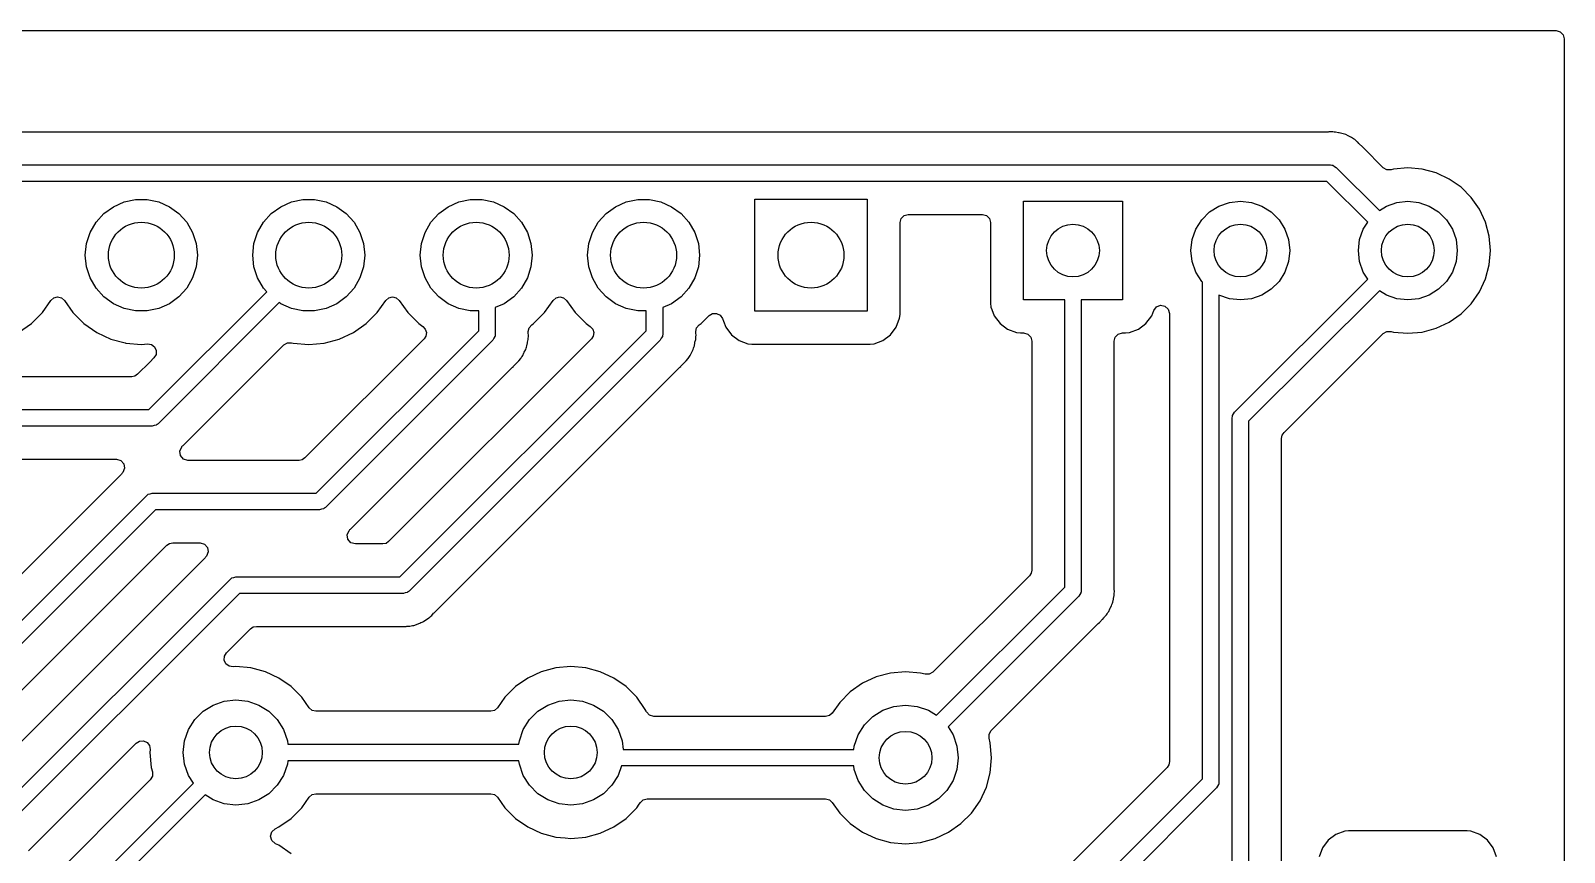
# Model space of a CAD drawing. Extents: x 26.2 to 76.2, y -84.5 to -34.5.
# Drawn here: x 52.93 to 76.2, y -46.93 to -34.46 of the extents above; entities that cross this region are included whole.
import ezdxf

# ---------------------------------------------------------------- set-up
doc = ezdxf.new("R2010")
doc.units = 0
doc.layers.add('BLACK', color=7, linetype='CONTINUOUS')

msp = doc.modelspace()

# ---------------------------------------------------------------- linework, layer by layer
at = {"layer": 'BLACK', "linetype": 'CONTINUOUS'}
for p, q in [((42.402, -34.4555), (76.0755, -34.4555)), ((76.0755, -34.4555), (76.1375, -34.4721)), ((76.1375, -34.4721), (76.1829, -34.5175)), ((76.1829, -34.5175), (76.1995, -34.5795)), ((76.1995, -34.5795), (76.1995, -84.3305)), ((72.6147, -35.9945), (48.4127, -35.9945)), ((72.6263, -35.9939), (72.6147, -35.9945)), ((72.6435, -35.9923), (72.6263, -35.9939)), ((72.6698, -35.9898), (72.6435, -35.9923)), ((72.6822, -35.9918), (72.6698, -35.9898)), ((72.6698, -35.9898), (72.6698, -35.9898)), ((72.6896, -35.993), (72.6822, -35.9918)), ((72.709, -35.9945), (72.6896, -35.993)), ((72.729, -35.9945), (72.709, -35.9945)), ((72.7713, -36.0054), (72.729, -35.9945)), ((72.7828, -36.0077), (72.7713, -36.0054)), ((72.8259, -36.0146), (72.7828, -36.0077)), ((72.8443, -36.0225), (72.8259, -36.0146)), ((72.8627, -36.0288), (72.8443, -36.0225)), ((72.8821, -36.0338), (72.8627, -36.0288)), ((72.9204, -36.0548), (72.8821, -36.0338)), ((72.9309, -36.06), (72.9204, -36.0548)), ((72.9709, -36.0773), (72.9309, -36.06)), ((72.9868, -36.0896), (72.9709, -36.0773)), ((73.003, -36.1003), (72.9868, -36.0896)), ((73.0206, -36.1099), (73.003, -36.1003)), ((73.0524, -36.1398), (73.0206, -36.1099)), ((73.0613, -36.1474), (73.0524, -36.1398)), ((73.0645, -36.1499), (73.0613, -36.1474)), ((73.084, -36.1694), (73.0645, -36.1499)), ((73.0868, -36.1721), (73.084, -36.1694)), ((73.1379, -36.2201), (73.0868, -36.1721)), ((73.1508, -36.2362), (73.1379, -36.2201)), ((73.451, -36.5364), (73.1508, -36.2362)), ((48.33, -36.495), (72.65, -36.495)), ((72.65, -36.495), (72.6721, -36.4982)), ((72.6721, -36.4982), (72.6766, -36.4979)), ((72.6766, -36.4979), (72.679, -36.4992)), ((72.679, -36.4992), (72.6852, -36.5001)), ((72.6852, -36.5001), (72.7112, -36.5168)), ((72.7112, -36.5168), (72.7384, -36.5316)), ((72.7384, -36.5316), (73.393, -37.1862)), ((72.5982, -36.745), (48.3818, -36.745)), ((73.2162, -37.363), (72.5982, -36.745)), ((73.5066, -36.5685), (73.451, -36.5364)), ((73.5708, -36.5685), (73.5066, -36.5685)), ((73.607, -36.5588), (73.5708, -36.5685)), ((73.825, -36.5397), (73.607, -36.5588)), ((74.043, -36.5588), (73.825, -36.5397)), ((74.2543, -36.6154), (74.043, -36.5588)), ((74.2662, -36.621), (74.2543, -36.6154)), ((74.4526, -36.7079), (74.2662, -36.621)), ((74.6319, -36.8334), (74.4526, -36.7079)), ((74.7866, -36.9881), (74.6319, -36.8334)), ((74.9121, -37.1674), (74.7866, -36.9881)), ((54.0412, -37.2333), (54.185, -37.1289)), ((54.185, -37.1289), (54.3473, -37.0566)), ((54.3473, -37.0566), (54.5212, -37.0197)), ((54.5212, -37.0197), (54.6988, -37.0197)), ((54.6988, -37.0197), (54.8727, -37.0566)), ((54.8727, -37.0566), (55.035, -37.1289)), ((55.035, -37.1289), (55.1788, -37.2333)), ((56.5812, -37.2333), (56.725, -37.1289)), ((56.725, -37.1289), (56.8873, -37.0566)), ((56.8873, -37.0566), (57.0612, -37.0197)), ((57.0612, -37.0197), (57.2388, -37.0197)), ((57.2388, -37.0197), (57.4127, -37.0566)), ((57.4127, -37.0566), (57.575, -37.1289)), ((57.575, -37.1289), (57.7188, -37.2333)), ((59.1212, -37.2333), (59.265, -37.1289)), ((59.265, -37.1289), (59.4273, -37.0566)), ((59.4273, -37.0566), (59.6012, -37.0197)), ((59.6012, -37.0197), (59.7788, -37.0197)), ((59.7788, -37.0197), (59.9527, -37.0566)), ((59.9527, -37.0566), (60.115, -37.1289)), ((60.115, -37.1289), (60.2588, -37.2333)), ((61.6612, -37.2333), (61.805, -37.1289)), ((61.805, -37.1289), (61.9673, -37.0566)), ((61.9673, -37.0566), (62.1412, -37.0197)), ((62.1412, -37.0197), (62.3188, -37.0197)), ((62.3188, -37.0197), (62.4927, -37.0566)), ((62.4927, -37.0566), (62.655, -37.1289)), ((62.655, -37.1289), (62.7988, -37.2333)), ((63.92, -38.715), (63.92, -37.015)), ((63.92, -37.015), (65.62, -37.015)), ((65.62, -37.015), (65.62, -38.715)), ((67.995, -38.545), (67.995, -37.045)), ((67.995, -37.045), (69.495, -37.045)), ((69.495, -37.045), (69.495, -38.545)), ((70.6986, -37.3274), (70.8174, -37.2086)), ((70.8174, -37.2086), (70.9596, -37.1193)), ((70.9596, -37.1193), (71.1181, -37.0638)), ((71.1181, -37.0638), (71.285, -37.045)), ((71.285, -37.045), (71.4519, -37.0638)), ((71.4519, -37.0638), (71.6104, -37.1193)), ((71.6104, -37.1193), (71.7526, -37.2086)), ((71.7526, -37.2086), (71.8714, -37.3274)), ((73.393, -37.1862), (73.4996, -37.1193)), ((73.4996, -37.1193), (73.6581, -37.0638)), ((73.6581, -37.0638), (73.825, -37.045)), ((73.825, -37.045), (73.9919, -37.0638)), ((73.9919, -37.0638), (74.1504, -37.1193)), ((74.1504, -37.1193), (74.2926, -37.2086)), ((74.2926, -37.2086), (74.4114, -37.3274)), ((75.0046, -37.3657), (74.9121, -37.1674)), ((53.8335, -37.5193), (53.9223, -37.3654)), ((53.9223, -37.3654), (54.0412, -37.2333)), ((55.1788, -37.2333), (55.2977, -37.3654)), ((55.2977, -37.3654), (55.3865, -37.5193)), ((56.3735, -37.5193), (56.4623, -37.3654)), ((56.4623, -37.3654), (56.5812, -37.2333)), ((57.7188, -37.2333), (57.8377, -37.3654)), ((57.8377, -37.3654), (57.9265, -37.5193)), ((58.9135, -37.5193), (59.0023, -37.3654)), ((59.0023, -37.3654), (59.1212, -37.2333)), ((60.2588, -37.2333), (60.3777, -37.3654)), ((60.3777, -37.3654), (60.4665, -37.5193)), ((61.4535, -37.5193), (61.5423, -37.3654)), ((61.5423, -37.3654), (61.6612, -37.2333)), ((62.7988, -37.2333), (62.9177, -37.3654)), ((62.9177, -37.3654), (63.0065, -37.5193)), ((66.1205, -37.3695), (66.1371, -37.3075)), ((66.1205, -38.7629), (66.1205, -37.3695)), ((66.1371, -37.3075), (66.1825, -37.2621)), ((66.1825, -37.2621), (66.2445, -37.2455)), ((66.2445, -37.2455), (67.3705, -37.2455)), ((67.3705, -37.2455), (67.4325, -37.2621)), ((67.4325, -37.2621), (67.4779, -37.3075)), ((67.4779, -37.3075), (67.4945, -37.3695)), ((67.4945, -37.3695), (67.4945, -38.5929)), ((70.6093, -37.4696), (70.6986, -37.3274)), ((71.8714, -37.3274), (71.9607, -37.4696)), ((73.1493, -37.4696), (73.2162, -37.363)), ((74.4114, -37.3274), (74.5007, -37.4696)), ((75.0612, -37.577), (75.0046, -37.3657)), ((53.76, -37.865), (53.7786, -37.6883)), ((53.7786, -37.6883), (53.8335, -37.5193)), ((55.3865, -37.5193), (55.4414, -37.6883)), ((55.4414, -37.6883), (55.46, -37.865)), ((56.3, -37.865), (56.3186, -37.6883)), ((56.3186, -37.6883), (56.3735, -37.5193)), ((57.9265, -37.5193), (57.9814, -37.6883)), ((57.9814, -37.6883), (58, -37.865)), ((58.84, -37.865), (58.8586, -37.6883)), ((58.8586, -37.6883), (58.9135, -37.5193)), ((60.4665, -37.5193), (60.5214, -37.6883)), ((60.5214, -37.6883), (60.54, -37.865)), ((61.38, -37.865), (61.3986, -37.6883)), ((61.3986, -37.6883), (61.4535, -37.5193)), ((63.0065, -37.5193), (63.0614, -37.6883)), ((63.0614, -37.6883), (63.08, -37.865)), ((70.535, -37.795), (70.5538, -37.6281)), ((70.5538, -37.6281), (70.6093, -37.4696)), ((71.9607, -37.4696), (72.0162, -37.6281)), ((72.0162, -37.6281), (72.035, -37.795)), ((73.075, -37.795), (73.0938, -37.6281)), ((73.0938, -37.6281), (73.1493, -37.4696)), ((74.5007, -37.4696), (74.5562, -37.6281)), ((74.5562, -37.6281), (74.575, -37.795)), ((75.0803, -37.795), (75.0612, -37.577)), ((53.7786, -38.0417), (53.76, -37.865)), ((55.46, -37.865), (55.4414, -38.0417)), ((56.3186, -38.0417), (56.3, -37.865)), ((58, -37.865), (57.9814, -38.0417)), ((58.8586, -38.0417), (58.84, -37.865)), ((60.54, -37.865), (60.5214, -38.0417)), ((61.3986, -38.0417), (61.38, -37.865)), ((63.08, -37.865), (63.0614, -38.0417)), ((70.5538, -37.9619), (70.535, -37.795)), ((72.035, -37.795), (72.0162, -37.9619)), ((73.0938, -37.9619), (73.075, -37.795)), ((74.575, -37.795), (74.5562, -37.9619)), ((75.0612, -38.013), (75.0803, -37.795)), ((53.8335, -38.2107), (53.7786, -38.0417)), ((55.4414, -38.0417), (55.3865, -38.2107)), ((56.3735, -38.2107), (56.3186, -38.0417)), ((57.9814, -38.0417), (57.9265, -38.2107)), ((58.9135, -38.2107), (58.8586, -38.0417)), ((60.5214, -38.0417), (60.4665, -38.2107)), ((61.4535, -38.2107), (61.3986, -38.0417)), ((63.0614, -38.0417), (63.0065, -38.2107)), ((70.6093, -38.1204), (70.5538, -37.9619)), ((70.6986, -38.2626), (70.6093, -38.1204)), ((71.9607, -38.1204), (71.8714, -38.2626)), ((72.0162, -37.9619), (71.9607, -38.1204)), ((73.1493, -38.1204), (73.0938, -37.9619)), ((73.2162, -38.227), (73.1493, -38.1204)), ((74.5007, -38.1204), (74.4114, -38.2626)), ((74.5562, -37.9619), (74.5007, -38.1204)), ((75.0046, -38.2243), (75.0612, -38.013)), ((53.9223, -38.3646), (53.8335, -38.2107)), ((54.0412, -38.4967), (53.9223, -38.3646)), ((55.2977, -38.3646), (55.1788, -38.4967)), ((55.3865, -38.2107), (55.2977, -38.3646)), ((56.4623, -38.3646), (56.3735, -38.2107)), ((56.5127, -38.4205), (56.4623, -38.3646)), ((57.8377, -38.3646), (57.7188, -38.4967)), ((57.9265, -38.2107), (57.8377, -38.3646)), ((59.0023, -38.3646), (58.9135, -38.2107)), ((59.1212, -38.4967), (59.0023, -38.3646)), ((60.3777, -38.3646), (60.2588, -38.4967)), ((60.4665, -38.2107), (60.3777, -38.3646)), ((61.5423, -38.3646), (61.4535, -38.2107)), ((61.6612, -38.4967), (61.5423, -38.3646)), ((62.9177, -38.3646), (62.7988, -38.4967)), ((63.0065, -38.2107), (62.9177, -38.3646)), ((70.71, -38.274), (70.6986, -38.2626)), ((70.71, -45.8132), (70.71, -38.274)), ((71.1966, -40.2466), (73.2162, -38.227)), ((71.7526, -38.3814), (71.6104, -38.4707)), ((71.8714, -38.2626), (71.7526, -38.3814)), ((74.2926, -38.3814), (74.1504, -38.4707)), ((74.4114, -38.2626), (74.2926, -38.3814)), ((74.9121, -38.4226), (75.0046, -38.2243)), ((53.1085, -38.7364), (53.2384, -38.5508)), ((53.2384, -38.5508), (53.2827, -38.512)), ((53.2827, -38.512), (53.34, -38.498)), ((53.34, -38.498), (53.3973, -38.512)), ((53.3973, -38.512), (53.4416, -38.5508)), ((53.4416, -38.5508), (53.5715, -38.7364)), ((54.185, -38.6011), (54.0412, -38.4967)), ((54.3473, -38.6734), (54.185, -38.6011)), ((54.7232, -40.21), (56.5127, -38.4205)), ((56.7022, -38.5846), (54.8634, -40.4234)), ((55.035, -38.6011), (54.8727, -38.6734)), ((55.1788, -38.4967), (55.035, -38.6011)), ((56.725, -38.6011), (56.7022, -38.5846)), ((56.8873, -38.6734), (56.725, -38.6011)), ((57.575, -38.6011), (57.4127, -38.6734)), ((57.7188, -38.4967), (57.575, -38.6011)), ((58.1885, -38.7364), (58.3184, -38.5508)), ((58.3184, -38.5508), (58.3627, -38.512)), ((58.3627, -38.512), (58.42, -38.498)), ((58.42, -38.498), (58.4773, -38.512)), ((58.4773, -38.512), (58.5216, -38.5508)), ((58.5216, -38.5508), (58.6515, -38.7364)), ((59.265, -38.6011), (59.1212, -38.4967)), ((59.4273, -38.6734), (59.265, -38.6011)), ((60.115, -38.6011), (59.98, -38.6612)), ((60.2588, -38.4967), (60.115, -38.6011)), ((60.7285, -38.7364), (60.8584, -38.5508)), ((60.8584, -38.5508), (60.9027, -38.512)), ((60.9027, -38.512), (60.96, -38.498)), ((60.96, -38.498), (61.0173, -38.512)), ((61.0173, -38.512), (61.0616, -38.5508)), ((61.0616, -38.5508), (61.1915, -38.7364)), ((61.805, -38.6011), (61.6612, -38.4967)), ((61.9673, -38.6734), (61.805, -38.6011)), ((62.655, -38.6011), (62.52, -38.6612)), ((62.7988, -38.4967), (62.655, -38.6011)), ((67.4945, -38.5929), (67.5009, -38.6525)), ((68.62, -38.545), (67.995, -38.545)), ((68.62, -42.9032), (68.62, -38.545)), ((69.495, -38.545), (68.87, -38.545)), ((68.87, -38.545), (68.87, -42.955)), ((70.0098, -38.6506), (70.0731, -38.6255)), ((70.0731, -38.6255), (70.1402, -38.6376)), ((71.1181, -38.5262), (70.96, -38.4709)), ((70.96, -38.4709), (70.96, -45.865)), ((71.285, -38.545), (71.1181, -38.5262)), ((71.4519, -38.5262), (71.285, -38.545)), ((73.393, -38.4038), (71.41, -40.3868)), ((71.6104, -38.4707), (71.4519, -38.5262)), ((73.4996, -38.4707), (73.393, -38.4038)), ((73.6581, -38.5262), (73.4996, -38.4707)), ((73.825, -38.545), (73.6581, -38.5262)), ((73.9919, -38.5262), (73.825, -38.545)), ((74.1504, -38.4707), (73.9919, -38.5262)), ((74.6319, -38.7566), (74.7866, -38.6019)), ((74.7866, -38.6019), (74.9121, -38.4226)), ((52.9414, -38.9035), (53.1085, -38.7364)), ((53.5715, -38.7364), (53.7386, -38.9035)), ((54.5212, -38.7103), (54.3473, -38.6734)), ((54.6988, -38.7103), (54.5212, -38.7103)), ((54.8727, -38.6734), (54.6988, -38.7103)), ((57.0612, -38.7103), (56.8873, -38.6734)), ((57.2388, -38.7103), (57.0612, -38.7103)), ((57.4127, -38.6734), (57.2388, -38.7103)), ((58.0214, -38.9035), (58.1885, -38.7364)), ((58.6515, -38.7364), (58.8186, -38.9035)), ((59.6012, -38.7103), (59.4273, -38.6734)), ((59.73, -38.7103), (59.6012, -38.7103)), ((59.73, -39.0132), (59.73, -38.7103)), ((59.98, -38.6612), (59.98, -39.065)), ((60.5614, -38.9035), (60.7285, -38.7364)), ((61.1915, -38.7364), (61.3586, -38.9035)), ((62.1412, -38.7103), (61.9673, -38.6734)), ((62.27, -38.7103), (62.1412, -38.7103)), ((62.27, -39.0132), (62.27, -38.7103)), ((62.52, -38.6612), (62.52, -39.065)), ((63.1014, -38.9035), (63.2233, -38.7816)), ((63.2233, -38.7816), (63.2761, -38.7503)), ((63.2761, -38.7503), (63.3374, -38.7481)), ((63.3374, -38.7481), (63.3922, -38.7755)), ((63.3922, -38.7755), (63.4272, -38.8259)), ((63.4272, -38.8259), (63.4421, -38.8658)), ((65.62, -38.715), (63.92, -38.715)), ((66.0638, -38.9573), (66.1141, -38.8225)), ((66.1141, -38.8225), (66.1205, -38.7629)), ((67.5009, -38.6525), (67.5145, -38.689)), ((67.5145, -38.689), (67.5512, -38.7873)), ((67.5512, -38.7873), (67.6375, -38.9025)), ((69.8525, -38.9025), (69.9388, -38.7873)), ((69.9388, -38.7873), (69.9693, -38.7055)), ((69.9693, -38.7055), (70.0098, -38.6506)), ((70.1402, -38.6376), (70.1908, -38.6833)), ((70.1908, -38.6833), (70.2095, -38.7488)), ((70.2095, -38.7488), (70.2095, -45.5545)), ((74.4526, -38.8821), (74.6319, -38.7566)), ((52.7478, -39.039), (52.9414, -38.9035)), ((53.7386, -38.9035), (53.9322, -39.039)), ((53.9322, -39.039), (54.1463, -39.1389)), ((57.2632, -41.48), (59.73, -39.0132)), ((57.6137, -39.1389), (57.8278, -39.039)), ((57.8278, -39.039), (58.0214, -38.9035)), ((58.5332, -42.75), (62.27, -39.0132)), ((58.8186, -38.9035), (58.8818, -38.9478)), ((58.8818, -38.9478), (58.9181, -38.9873)), ((58.9181, -38.9873), (58.9342, -39.0385)), ((58.9342, -39.0385), (58.9272, -39.0918)), ((59.98, -39.065), (59.9768, -39.0871)), ((59.9768, -39.0871), (59.9771, -39.0916)), ((60.4805, -39.0247), (60.4945, -38.9674)), ((60.4805, -39.0297), (60.4805, -39.0247)), ((60.481, -39.0413), (60.4805, -39.0297)), ((60.4852, -39.0848), (60.481, -39.0413)), ((60.4841, -39.0918), (60.4852, -39.0848)), ((60.4945, -38.9674), (60.5334, -38.9231)), ((60.5334, -38.9231), (60.5614, -38.9035)), ((61.3586, -38.9035), (61.4218, -38.9478)), ((61.4218, -38.9478), (61.4581, -38.9873)), ((61.4581, -38.9873), (61.4742, -39.0385)), ((61.4742, -39.0385), (61.4672, -39.0918)), ((62.52, -39.065), (62.5168, -39.0871)), ((62.5168, -39.0871), (62.5171, -39.0916)), ((63.0205, -39.0247), (63.0345, -38.9674)), ((63.0205, -39.0297), (63.0205, -39.0247)), ((63.021, -39.0413), (63.0205, -39.0297)), ((63.0252, -39.0848), (63.021, -39.0413)), ((63.0241, -39.0918), (63.0252, -39.0848)), ((63.0345, -38.9674), (63.0734, -38.9231)), ((63.0734, -38.9231), (63.1014, -38.9035)), ((63.4421, -38.8658), (63.4762, -38.9573)), ((63.4762, -38.9573), (63.5625, -39.0725)), ((63.5625, -39.0725), (63.6777, -39.1588)), ((65.8623, -39.1588), (65.9775, -39.0725)), ((65.9775, -39.0725), (66.0638, -38.9573)), ((67.6375, -38.9025), (67.7527, -38.9888)), ((67.7527, -38.9888), (67.8875, -39.0391)), ((67.8875, -39.0391), (67.9471, -39.0455)), ((67.9471, -39.0455), (67.9955, -39.0455)), ((67.9955, -39.0455), (68.0575, -39.0621)), ((68.0575, -39.0621), (68.1029, -39.1075)), ((69.3871, -39.1075), (69.4325, -39.0621)), ((69.4325, -39.0621), (69.4945, -39.0455)), ((69.4945, -39.0455), (69.5429, -39.0455)), ((69.5429, -39.0455), (69.6025, -39.0391)), ((69.5429, -39.0455), (69.5429, -39.0455)), ((69.6025, -39.0391), (69.7373, -38.9888)), ((69.7373, -38.9888), (69.8525, -38.9025)), ((71.9468, -40.5578), (73.451, -39.0536)), ((73.451, -39.0536), (73.5066, -39.0215)), ((73.5066, -39.0215), (73.5708, -39.0215)), ((73.5708, -39.0215), (73.607, -39.0312)), ((73.607, -39.0312), (73.825, -39.0503)), ((73.825, -39.0503), (74.043, -39.0312)), ((74.043, -39.0312), (74.2543, -38.9746)), ((74.2543, -38.9746), (74.4526, -38.8821)), ((54.1463, -39.1389), (54.366, -39.1978)), ((54.366, -39.1978), (54.3746, -39.2001)), ((54.3746, -39.2001), (54.61, -39.2207)), ((54.61, -39.2207), (54.7032, -39.2125)), ((54.61, -39.2207), (54.61, -39.2207)), ((54.61, -39.2207), (54.61, -39.2207)), ((54.7032, -39.2125), (54.7625, -39.2219)), ((54.7625, -39.2219), (54.8104, -39.258)), ((54.8104, -39.258), (54.8357, -39.3124)), ((54.8357, -39.3124), (54.8326, -39.3723)), ((55.2423, -40.7523), (56.7693, -39.2253)), ((56.7693, -39.2253), (56.8249, -39.1932)), ((56.8249, -39.1932), (56.889, -39.1932)), ((56.889, -39.1932), (56.9146, -39.2001)), ((56.9146, -39.2001), (57.15, -39.2207)), ((58.8984, -39.137), (57.0922, -40.9432)), ((57.15, -39.2207), (57.3854, -39.2001)), ((57.3854, -39.2001), (57.6137, -39.1389)), ((59.9434, -39.1534), (57.4034, -41.6934)), ((61.4384, -39.137), (58.3622, -42.2132)), ((62.4834, -39.1534), (58.6734, -42.9634)), ((58.9272, -39.0918), (58.8984, -39.137)), ((59.9582, -39.1262), (59.9434, -39.1534)), ((59.9749, -39.1002), (59.9582, -39.1262)), ((59.9758, -39.094), (59.9749, -39.1002)), ((59.9771, -39.0916), (59.9758, -39.094)), ((60.4202, -39.3354), (60.4412, -39.2971)), ((60.4412, -39.2971), (60.4462, -39.2777)), ((60.4462, -39.2777), (60.4525, -39.2593)), ((60.4525, -39.2593), (60.4604, -39.2409)), ((60.4604, -39.2409), (60.4673, -39.1978)), ((60.4673, -39.1978), (60.4696, -39.1863)), ((60.4696, -39.1863), (60.4805, -39.144)), ((60.4805, -39.124), (60.482, -39.1046)), ((60.4805, -39.144), (60.4805, -39.124)), ((60.482, -39.1046), (60.4841, -39.0918)), ((61.4672, -39.0918), (61.4384, -39.137)), ((62.4982, -39.1262), (62.4834, -39.1534)), ((62.5149, -39.1002), (62.4982, -39.1262)), ((62.5158, -39.094), (62.5149, -39.1002)), ((62.5171, -39.0916), (62.5158, -39.094)), ((62.9602, -39.3354), (62.9812, -39.2971)), ((62.9812, -39.2971), (62.9862, -39.2777)), ((62.9862, -39.2777), (62.9925, -39.2593)), ((62.9925, -39.2593), (63.0004, -39.2409)), ((63.0004, -39.2409), (63.0073, -39.1977)), ((63.0073, -39.1977), (63.0096, -39.1863)), ((63.0096, -39.1863), (63.0205, -39.144)), ((63.0205, -39.124), (63.022, -39.1046)), ((63.0205, -39.144), (63.0205, -39.124)), ((63.022, -39.1046), (63.0241, -39.0918)), ((63.6777, -39.1588), (63.8125, -39.2091)), ((63.8125, -39.2091), (63.8721, -39.2155)), ((63.8721, -39.2155), (65.6679, -39.2155)), ((65.6679, -39.2155), (65.7275, -39.2091)), ((65.7275, -39.2091), (65.8623, -39.1588)), ((68.1029, -39.1075), (68.1195, -39.1695)), ((68.1195, -39.1695), (68.1195, -42.6445)), ((69.3705, -39.1695), (69.3871, -39.1075)), ((69.3705, -42.9197), (69.3705, -39.1695)), ((54.7381, -39.4873), (54.5522, -39.6732)), ((54.8017, -39.4237), (54.7381, -39.4873)), ((54.8326, -39.3723), (54.8017, -39.4237)), ((60.2388, -39.5658), (60.2549, -39.5529)), ((60.2549, -39.5529), (60.2569, -39.5508)), ((60.2569, -39.5508), (60.3029, -39.5017)), ((60.2569, -39.5508), (60.2569, -39.5508)), ((60.3029, -39.5017), (60.3056, -39.499)), ((60.3056, -39.499), (60.3251, -39.4795)), ((60.3251, -39.4795), (60.3276, -39.4763)), ((60.3276, -39.4763), (60.3352, -39.4674)), ((60.3352, -39.4674), (60.3651, -39.4356)), ((60.3651, -39.4356), (60.3747, -39.418)), ((60.3747, -39.418), (60.3854, -39.4018)), ((60.3854, -39.4018), (60.3977, -39.3859)), ((60.3977, -39.3859), (60.4141, -39.348)), ((60.4141, -39.348), (60.415, -39.3459)), ((60.415, -39.3459), (60.4202, -39.3354)), ((62.7788, -39.5658), (62.7949, -39.5529)), ((62.7949, -39.5529), (62.7969, -39.5508)), ((62.7969, -39.5508), (62.8429, -39.5017)), ((62.7969, -39.5508), (62.7969, -39.5508)), ((62.8429, -39.5017), (62.8456, -39.499)), ((62.8456, -39.499), (62.8532, -39.4914)), ((62.8532, -39.4914), (62.8651, -39.4795)), ((62.8651, -39.4795), (62.8676, -39.4763)), ((62.8676, -39.4763), (62.8752, -39.4674)), ((62.8752, -39.4674), (62.9051, -39.4356)), ((62.9051, -39.4356), (62.9147, -39.418)), ((62.9147, -39.418), (62.9254, -39.4018)), ((62.9254, -39.4018), (62.9377, -39.3859)), ((62.9377, -39.3859), (62.955, -39.3459)), ((62.955, -39.3459), (62.9602, -39.3354)), ((54.4645, -39.7095), (46.4263, -39.7095)), ((54.512, -39.7001), (54.4645, -39.7095)), ((54.5522, -39.6732), (54.512, -39.7001)), ((57.7823, -42.0223), (60.2388, -39.5658)), ((59.0523, -43.2923), (62.7788, -39.5658)), ((42.1268, -40.21), (54.7232, -40.21)), ((71.1818, -40.2738), (71.1966, -40.2466)), ((54.775, -40.46), (42.075, -40.46)), ((54.8047, -40.4513), (54.775, -40.46)), ((54.8349, -40.4447), (54.8047, -40.4513)), ((54.84, -40.4409), (54.8349, -40.4447)), ((54.8426, -40.4402), (54.84, -40.4409)), ((54.8455, -40.4368), (54.8426, -40.4402)), ((54.8634, -40.4234), (54.8455, -40.4368)), ((71.16, -40.335), (71.1632, -40.3129)), ((71.16, -49.225), (71.16, -40.335)), ((71.1629, -40.3084), (71.1642, -40.306)), ((71.1632, -40.3129), (71.1629, -40.3084)), ((71.1642, -40.306), (71.1651, -40.2998)), ((71.1651, -40.2998), (71.1818, -40.2738)), ((71.41, -40.3868), (71.41, -49.225)), ((71.9105, -40.6455), (71.9199, -40.598)), ((71.9105, -50.4597), (71.9105, -40.6455)), ((71.9199, -40.598), (71.9468, -40.5578)), ((71.9468, -40.5578), (71.9468, -40.5578)), ((55.1941, -40.84), (55.2216, -40.7765)), ((55.2049, -40.9083), (55.1941, -40.84)), ((55.2507, -40.9602), (55.2049, -40.9083)), ((55.2216, -40.7765), (55.2266, -40.7704)), ((55.2266, -40.7704), (55.2344, -40.7609)), ((55.2344, -40.7609), (55.2423, -40.7523)), ((57.0922, -40.9432), (57.052, -40.9701)), ((42.1103, -40.9605), (54.2329, -40.9605)), ((54.2329, -40.9605), (54.2993, -40.9798)), ((54.2993, -40.9798), (54.3451, -41.0317)), ((54.3156, -41.1791), (54.3077, -41.1877)), ((54.3284, -41.1635), (54.3156, -41.1791)), ((54.3559, -41.1), (54.3284, -41.1635)), ((54.3451, -41.0317), (54.3559, -41.1)), ((55.3171, -40.9795), (55.2507, -40.9602)), ((57.0045, -40.9795), (55.3171, -40.9795)), ((57.052, -40.9701), (57.0045, -40.9795)), ((54.3077, -41.1877), (50.5812, -44.9142)), ((50.8766, -45.3266), (54.6866, -41.5166)), ((54.6866, -41.5166), (54.7045, -41.5032)), ((54.7045, -41.5032), (54.7074, -41.4998)), ((54.7074, -41.4998), (54.71, -41.4991)), ((54.71, -41.4991), (54.7151, -41.4953)), ((54.7151, -41.4953), (54.7453, -41.4887)), ((54.7453, -41.4887), (54.775, -41.48)), ((54.775, -41.48), (57.2632, -41.48)), ((54.8268, -41.73), (51.09, -45.4668)), ((57.315, -41.73), (54.8268, -41.73)), ((57.3447, -41.7213), (57.315, -41.73)), ((57.3749, -41.7147), (57.3447, -41.7213)), ((57.38, -41.7109), (57.3749, -41.7147)), ((57.3826, -41.7102), (57.38, -41.7109)), ((57.3855, -41.7068), (57.3826, -41.7102)), ((57.4034, -41.6934), (57.3855, -41.7068)), ((57.7341, -42.11), (57.7616, -42.0465)), ((57.7449, -42.1783), (57.7341, -42.11)), ((57.7616, -42.0465), (57.7666, -42.0404)), ((57.7666, -42.0404), (57.7744, -42.0309)), ((57.7744, -42.0309), (57.7823, -42.0223)), ((51.6268, -45.6378), (54.9978, -42.2668)), ((54.9978, -42.2668), (55.038, -42.2399)), ((55.038, -42.2399), (55.0855, -42.2305)), ((55.0855, -42.2305), (55.5029, -42.2305)), ((55.5029, -42.2305), (55.5693, -42.2498)), ((55.5693, -42.2498), (55.6151, -42.3017)), ((55.6151, -42.3017), (55.6259, -42.37)), ((57.7907, -42.2302), (57.7449, -42.1783)), ((57.8571, -42.2495), (57.7907, -42.2302)), ((58.2745, -42.2495), (57.8571, -42.2495)), ((58.322, -42.2401), (58.2745, -42.2495)), ((58.3622, -42.2132), (58.322, -42.2401)), ((55.5777, -42.4577), (51.8512, -46.1842)), ((55.5856, -42.4491), (55.5777, -42.4577)), ((55.5984, -42.4335), (55.5856, -42.4491)), ((55.6259, -42.37), (55.5984, -42.4335)), ((52.1466, -46.5966), (55.9566, -42.7866)), ((55.9566, -42.7866), (55.9745, -42.7732)), ((55.9745, -42.7732), (55.9774, -42.7698)), ((55.9774, -42.7698), (55.98, -42.7691)), ((55.98, -42.7691), (55.9851, -42.7653)), ((55.9851, -42.7653), (56.0153, -42.7587)), ((56.0153, -42.7587), (56.045, -42.75)), ((56.045, -42.75), (58.5332, -42.75)), ((68.0832, -42.7322), (66.6198, -44.1956)), ((68.1101, -42.692), (68.0832, -42.7322)), ((68.1195, -42.6445), (68.1101, -42.692)), ((56.0968, -43), (52.36, -46.7368)), ((58.585, -43), (56.0968, -43)), ((58.6147, -42.9913), (58.585, -43)), ((58.6449, -42.9847), (58.6147, -42.9913)), ((58.65, -42.9809), (58.6449, -42.9847)), ((58.6526, -42.9802), (58.65, -42.9809)), ((58.6555, -42.9768), (58.6526, -42.9802)), ((58.6734, -42.9634), (58.6555, -42.9768)), ((66.673, -44.8502), (68.62, -42.9032)), ((68.8334, -43.0434), (66.8498, -45.027)), ((68.8482, -43.0162), (68.8334, -43.0434)), ((68.8649, -42.9902), (68.8482, -43.0162)), ((68.8658, -42.984), (68.8649, -42.9902)), ((68.8671, -42.9816), (68.8658, -42.984)), ((68.87, -42.955), (68.8668, -42.9771)), ((68.8668, -42.9771), (68.8671, -42.9816)), ((69.3596, -43.0763), (69.3705, -43.034)), ((69.371, -42.9313), (69.3705, -42.9197)), ((69.3705, -43.014), (69.372, -42.9946)), ((69.3705, -43.034), (69.3705, -43.014)), ((69.3752, -42.9748), (69.371, -42.9313)), ((69.372, -42.9946), (69.3721, -42.9943)), ((69.3721, -42.9943), (69.3752, -42.9748)), ((69.2754, -43.2918), (69.2877, -43.2759)), ((69.2877, -43.2759), (69.305, -43.2359)), ((69.305, -43.2359), (69.3102, -43.2254)), ((69.3102, -43.2254), (69.3312, -43.1871)), ((69.3312, -43.1871), (69.3362, -43.1677)), ((69.3362, -43.1677), (69.3425, -43.1493)), ((69.3425, -43.1493), (69.3504, -43.1309)), ((69.3504, -43.1309), (69.3573, -43.0878)), ((69.3573, -43.0878), (69.3596, -43.0763)), ((56.2678, -43.5368), (56.308, -43.5099)), ((56.308, -43.5099), (56.3555, -43.5005)), ((56.3555, -43.5005), (58.5023, -43.5005)), ((58.5023, -43.5005), (58.5228, -43.5028)), ((58.5228, -43.5028), (58.5257, -43.5027)), ((58.5257, -43.5027), (58.5929, -43.5006)), ((58.5257, -43.5027), (58.5257, -43.5027)), ((58.5929, -43.5006), (58.5968, -43.5005)), ((58.5968, -43.5005), (58.6243, -43.5005)), ((58.6243, -43.5005), (58.6283, -43.5)), ((58.6243, -43.5005), (58.6243, -43.5005)), ((58.6283, -43.5), (58.64, -43.4991)), ((58.64, -43.4991), (58.6836, -43.4977)), ((58.6836, -43.4977), (58.7029, -43.4921)), ((58.7029, -43.4921), (58.7219, -43.4882)), ((58.7219, -43.4882), (58.7282, -43.4874)), ((58.7282, -43.4874), (58.7418, -43.4857)), ((58.7418, -43.4857), (58.7824, -43.4696)), ((58.7824, -43.4696), (58.7934, -43.4658)), ((58.7934, -43.4658), (58.8354, -43.4536)), ((58.8354, -43.4536), (58.8526, -43.4434)), ((58.8526, -43.4434), (58.8701, -43.4349)), ((58.8701, -43.4349), (58.8887, -43.4275)), ((58.8887, -43.4275), (58.9241, -43.4018)), ((58.9241, -43.4018), (58.9338, -43.3954)), ((58.9338, -43.3954), (58.9714, -43.3732)), ((58.9714, -43.3732), (58.9856, -43.359)), ((58.9714, -43.3732), (58.9714, -43.3732)), ((58.9714, -43.3732), (58.9714, -43.3732)), ((58.9856, -43.359), (59.0004, -43.3464)), ((59.0004, -43.3464), (59.0166, -43.3346)), ((59.0166, -43.3346), (59.0444, -43.3009)), ((59.0444, -43.3009), (59.0523, -43.2923)), ((67.5044, -45.0802), (69.1288, -43.4558)), ((69.1288, -43.4558), (69.1449, -43.4429)), ((69.1449, -43.4429), (69.1469, -43.4408)), ((69.1469, -43.4408), (69.1929, -43.3917)), ((69.1469, -43.4408), (69.1469, -43.4408)), ((69.1929, -43.3917), (69.1956, -43.389)), ((69.1956, -43.389), (69.2151, -43.3695)), ((69.2151, -43.3695), (69.2176, -43.3663)), ((69.2176, -43.3663), (69.2252, -43.3574)), ((69.2252, -43.3574), (69.2551, -43.3256)), ((69.2551, -43.3256), (69.2647, -43.308)), ((69.2647, -43.308), (69.2754, -43.2918)), ((55.9024, -43.9022), (56.2678, -43.5368)), ((55.8684, -44.0135), (55.8715, -43.9536)), ((55.8715, -43.9536), (55.9024, -43.9022)), ((55.8937, -44.0679), (55.8684, -44.0135)), ((55.9416, -44.104), (55.8937, -44.0679)), ((56.0009, -44.1134), (55.9416, -44.104)), ((56.045, -44.1095), (56.0009, -44.1134)), ((56.2717, -44.1294), (56.045, -44.1095)), ((56.4915, -44.1883), (56.2717, -44.1294)), ((56.6977, -44.2844), (56.4915, -44.1883)), ((60.6785, -44.1883), (60.4723, -44.2844)), ((60.8983, -44.1294), (60.6785, -44.1883)), ((61.125, -44.1095), (60.8983, -44.1294)), ((61.3517, -44.1294), (61.125, -44.1095)), ((61.5715, -44.1883), (61.3517, -44.1294)), ((61.7777, -44.2844), (61.5715, -44.1883)), ((65.9783, -44.2094), (65.7585, -44.2683)), ((66.205, -44.1895), (65.9783, -44.2094)), ((66.4317, -44.2094), (66.205, -44.1895)), ((66.5, -44.2277), (66.4317, -44.2094)), ((66.6198, -44.1956), (66.5642, -44.2277)), ((56.8841, -44.415), (56.6977, -44.2844)), ((57.045, -44.5759), (56.8841, -44.415)), ((60.2859, -44.415), (60.125, -44.5759)), ((60.4723, -44.2844), (60.2859, -44.415)), ((61.9641, -44.415), (61.7777, -44.2844)), ((62.125, -44.5759), (61.9641, -44.415)), ((65.5523, -44.3644), (65.3659, -44.495)), ((65.7585, -44.2683), (65.5523, -44.3644)), ((66.5642, -44.2277), (66.5, -44.2277)), ((55.6979, -44.6942), (55.867, -44.6351)), ((55.867, -44.6351), (56.045, -44.615)), ((56.045, -44.615), (56.223, -44.6351)), ((56.223, -44.6351), (56.3921, -44.6942)), ((57.1576, -44.7366), (57.045, -44.5759)), ((60.125, -44.5759), (60.0124, -44.7366)), ((60.7779, -44.6942), (60.947, -44.6351)), ((60.947, -44.6351), (61.125, -44.615)), ((61.125, -44.615), (61.303, -44.6351)), ((61.303, -44.6351), (61.4721, -44.6942)), ((62.2556, -44.7623), (62.125, -44.5759)), ((65.205, -44.6559), (65.0924, -44.8166)), ((65.3659, -44.495), (65.205, -44.6559)), ((55.4195, -44.9162), (55.5462, -44.7895)), ((55.5462, -44.7895), (55.6979, -44.6942)), ((56.3921, -44.6942), (56.5438, -44.7895)), ((56.5438, -44.7895), (56.6705, -44.9162)), ((57.2019, -44.7755), (57.1576, -44.7366)), ((57.2592, -44.7895), (57.2019, -44.7755)), ((59.9108, -44.7895), (57.2592, -44.7895)), ((59.9681, -44.7755), (59.9108, -44.7895)), ((60.0124, -44.7366), (59.9681, -44.7755)), ((60.4995, -44.9162), (60.6262, -44.7895)), ((60.6262, -44.7895), (60.7779, -44.6942)), ((61.4721, -44.6942), (61.6238, -44.7895)), ((61.6238, -44.7895), (61.7505, -44.9162)), ((62.2682, -44.7894), (62.2556, -44.7623)), ((62.2556, -44.7623), (62.2556, -44.7623)), ((62.2722, -44.7979), (62.2682, -44.7894)), ((62.3179, -44.8501), (62.2722, -44.7979)), ((62.3846, -44.8695), (62.3179, -44.8501)), ((64.9908, -44.8695), (62.3846, -44.8695)), ((65.0481, -44.8555), (64.9908, -44.8695)), ((65.0924, -44.8166), (65.0481, -44.8555)), ((65.5795, -44.9962), (65.7062, -44.8695)), ((65.7062, -44.8695), (65.8579, -44.7742)), ((65.8579, -44.7742), (66.027, -44.7151)), ((66.027, -44.7151), (66.205, -44.695)), ((66.205, -44.695), (66.383, -44.7151)), ((66.383, -44.7151), (66.5521, -44.7742)), ((66.5521, -44.7742), (66.673, -44.8502)), ((55.2651, -45.237), (55.3242, -45.0679)), ((55.3242, -45.0679), (55.4195, -44.9162)), ((56.6705, -44.9162), (56.7658, -45.0679)), ((56.7658, -45.0679), (56.8249, -45.237)), ((60.3451, -45.237), (60.4042, -45.0679)), ((60.4042, -45.0679), (60.4995, -44.9162)), ((61.7505, -44.9162), (61.8458, -45.0679)), ((61.8458, -45.0679), (61.9049, -45.237)), ((65.4842, -45.1479), (65.5795, -44.9962)), ((66.8498, -45.027), (66.9258, -45.1479)), ((67.4723, -45.1358), (67.5044, -45.0802)), ((67.4723, -45.2), (67.4723, -45.1358)), ((53.7118, -46.0928), (54.5322, -45.2724)), ((54.5322, -45.2724), (54.5836, -45.2415)), ((54.5836, -45.2415), (54.6435, -45.2384)), ((54.6435, -45.2384), (54.6979, -45.2637)), ((54.6979, -45.2637), (54.734, -45.3116)), ((54.734, -45.3116), (54.7434, -45.3709)), ((54.7434, -45.3709), (54.7395, -45.415)), ((55.245, -45.415), (55.2651, -45.237)), ((56.8249, -45.237), (56.8309, -45.29)), ((56.8309, -45.29), (60.3391, -45.29)), ((60.3391, -45.29), (60.3451, -45.237)), ((61.9049, -45.237), (61.9199, -45.37)), ((61.9199, -45.37), (65.4191, -45.37)), ((65.4191, -45.37), (65.4251, -45.317)), ((65.4251, -45.317), (65.4842, -45.1479)), ((66.9258, -45.1479), (66.9849, -45.317)), ((66.9849, -45.317), (67.005, -45.495)), ((67.4906, -45.2683), (67.4723, -45.2)), ((67.5105, -45.495), (67.4906, -45.2683)), ((54.7395, -45.415), (54.7594, -45.6417)), ((55.2651, -45.593), (55.245, -45.415)), ((55.3242, -45.7621), (55.2651, -45.593)), ((56.8249, -45.593), (56.7658, -45.7621)), ((56.8309, -45.54), (56.8249, -45.593)), ((60.3391, -45.54), (56.8309, -45.54)), ((60.3451, -45.593), (60.3391, -45.54)), ((60.4042, -45.7621), (60.3451, -45.593)), ((67.005, -45.495), (66.9849, -45.673)), ((67.4906, -45.7217), (67.5105, -45.495)), ((70.2001, -45.602), (70.1732, -45.6422)), ((70.2095, -45.5545), (70.2001, -45.602)), ((54.7456, -45.8298), (53.1212, -47.4542)), ((54.7777, -45.7742), (54.7456, -45.8298)), ((54.7594, -45.6417), (54.7777, -45.71)), ((54.7777, -45.71), (54.7777, -45.7742)), ((55.4002, -45.883), (55.3242, -45.7621)), ((56.7658, -45.7621), (56.6705, -45.9138)), ((60.4995, -45.9138), (60.4042, -45.7621)), ((61.8458, -45.7621), (61.7505, -45.9138)), ((61.8955, -45.62), (61.8458, -45.7621)), ((65.4191, -45.62), (61.8955, -45.62)), ((65.4251, -45.673), (65.4191, -45.62)), ((65.4842, -45.8421), (65.4251, -45.673)), ((70.1732, -45.6422), (66.6198, -49.1956)), ((66.673, -49.8502), (70.71, -45.8132)), ((66.9849, -45.673), (66.9258, -45.8421)), ((67.4317, -45.9415), (67.4906, -45.7217)), ((53.4166, -47.8666), (55.4002, -45.883)), ((55.577, -46.0598), (53.63, -48.0068)), ((55.6979, -46.1358), (55.577, -46.0598)), ((56.5438, -46.0405), (56.3921, -46.1358)), ((56.6705, -45.9138), (56.5438, -46.0405)), ((57.1576, -46.0934), (57.2019, -46.0545)), ((57.2019, -46.0545), (57.2592, -46.0405)), ((57.2592, -46.0405), (59.9108, -46.0405)), ((59.9108, -46.0405), (59.9681, -46.0545)), ((59.9681, -46.0545), (60.0124, -46.0934)), ((60.6262, -46.0405), (60.4995, -45.9138)), ((60.7779, -46.1358), (60.6262, -46.0405)), ((61.6238, -46.0405), (61.4721, -46.1358)), ((61.7505, -45.9138), (61.6238, -46.0405)), ((65.5795, -45.9938), (65.4842, -45.8421)), ((65.7062, -46.1205), (65.5795, -45.9938)), ((66.8305, -45.9938), (66.7038, -46.1205)), ((66.9258, -45.8421), (66.8305, -45.9938)), ((70.9234, -45.9534), (66.8498, -50.027)), ((67.3356, -46.1477), (67.4317, -45.9415)), ((70.9382, -45.9262), (70.9234, -45.9534)), ((70.9549, -45.9002), (70.9382, -45.9262)), ((70.9558, -45.894), (70.9549, -45.9002)), ((70.9571, -45.8916), (70.9558, -45.894)), ((70.96, -45.865), (70.9568, -45.8871)), ((70.9568, -45.8871), (70.9571, -45.8916)), ((52.8968, -46.9078), (53.7118, -46.0928)), ((55.867, -46.1949), (55.6979, -46.1358)), ((56.045, -46.215), (55.867, -46.1949)), ((56.223, -46.1949), (56.045, -46.215)), ((56.3921, -46.1358), (56.223, -46.1949)), ((56.8841, -46.415), (57.045, -46.2541)), ((57.045, -46.2541), (57.1576, -46.0934)), ((60.0124, -46.0934), (60.125, -46.2541)), ((60.125, -46.2541), (60.2859, -46.415)), ((60.947, -46.1949), (60.7779, -46.1358)), ((61.125, -46.215), (60.947, -46.1949)), ((61.303, -46.1949), (61.125, -46.215)), ((61.4721, -46.1358), (61.303, -46.1949)), ((61.9641, -46.415), (62.125, -46.2541)), ((62.125, -46.2541), (62.162, -46.2014)), ((62.162, -46.2014), (62.1816, -46.1734)), ((62.1816, -46.1734), (62.2259, -46.1345)), ((62.2259, -46.1345), (62.2832, -46.1205)), ((62.2832, -46.1205), (64.9908, -46.1205)), ((64.9908, -46.1205), (65.0481, -46.1345)), ((65.0481, -46.1345), (65.0924, -46.1734)), ((65.0924, -46.1734), (65.205, -46.3341)), ((65.8579, -46.2158), (65.7062, -46.1205)), ((66.027, -46.2749), (65.8579, -46.2158)), ((66.205, -46.295), (66.027, -46.2749)), ((66.383, -46.2749), (66.205, -46.295)), ((66.5521, -46.2158), (66.383, -46.2749)), ((66.7038, -46.1205), (66.5521, -46.2158)), ((67.205, -46.3341), (67.3356, -46.1477)), ((56.6977, -46.5456), (56.8841, -46.415)), ((60.2859, -46.415), (60.4723, -46.5456)), ((61.7777, -46.5456), (61.9641, -46.415)), ((65.205, -46.3341), (65.3659, -46.495)), ((65.3659, -46.495), (65.5523, -46.6256)), ((66.8577, -46.6256), (67.0441, -46.495)), ((67.0441, -46.495), (67.205, -46.3341)), ((56.5681, -46.685), (56.5875, -46.6184)), ((56.5875, -46.7516), (56.5681, -46.685)), ((56.5875, -46.6184), (56.6397, -46.5726)), ((56.6397, -46.7974), (56.5875, -46.7516)), ((56.6397, -46.5726), (56.6977, -46.5456)), ((60.4723, -46.5456), (60.4723, -46.5456)), ((60.4723, -46.5456), (60.4723, -46.5456)), ((60.4723, -46.5456), (60.6785, -46.6417)), ((60.6785, -46.6417), (60.8983, -46.7006)), ((60.8983, -46.7006), (61.0381, -46.7129)), ((61.0381, -46.7129), (61.125, -46.7205)), ((61.125, -46.7205), (61.3517, -46.7006)), ((61.125, -46.7205), (61.125, -46.7205)), ((61.125, -46.7205), (61.125, -46.7205)), ((61.3517, -46.7006), (61.5715, -46.6417)), ((61.5715, -46.6417), (61.7777, -46.5456)), ((65.5523, -46.6256), (65.5523, -46.6256)), ((65.5523, -46.6256), (65.5523, -46.6256)), ((65.5523, -46.6256), (65.7585, -46.7217)), ((65.7585, -46.7217), (65.9783, -46.7806)), ((66.4317, -46.7806), (66.6515, -46.7217)), ((66.6515, -46.7217), (66.8577, -46.6256)), ((72.6175, -46.7475), (72.5312, -46.8627)), ((72.7327, -46.6612), (72.6175, -46.7475)), ((72.8675, -46.6109), (72.7327, -46.6612)), ((72.9271, -46.6045), (72.8675, -46.6109)), ((74.7229, -46.6045), (72.9271, -46.6045)), ((74.7825, -46.6109), (74.7229, -46.6045)), ((74.7229, -46.6045), (74.7229, -46.6045)), ((74.9173, -46.6612), (74.7825, -46.6109)), ((75.0325, -46.7475), (74.9173, -46.6612)), ((75.1188, -46.8627), (75.0325, -46.7475)), ((56.6463, -46.8005), (56.6397, -46.7974)), ((56.6977, -46.8244), (56.6463, -46.8005)), ((56.8841, -46.955), (56.6977, -46.8244)), ((65.9783, -46.7806), (66.205, -46.8005)), ((66.205, -46.8005), (66.4317, -46.7806)), ((72.5312, -46.8627), (72.4809, -46.9975)), ((75.1691, -46.9975), (75.1188, -46.8627))]:
    msp.add_line(p, q, dxfattribs=at)
at = {"layer": 'BLACK'}
for centre, radius in [((54.61, -37.865), 0.5), ((57.15, -37.865), 0.5), ((59.69, -37.865), 0.5), ((62.23, -37.865), 0.5), ((64.77, -37.865), 0.5), ((68.745, -37.795), 0.4), ((71.285, -37.795), 0.4), ((73.825, -37.795), 0.4), ((56.045, -45.415), 0.4), ((61.125, -45.415), 0.4), ((66.205, -45.495), 0.4)]:
    msp.add_circle(centre, radius, dxfattribs=at)

doc.saveas('drawing.dxf')
